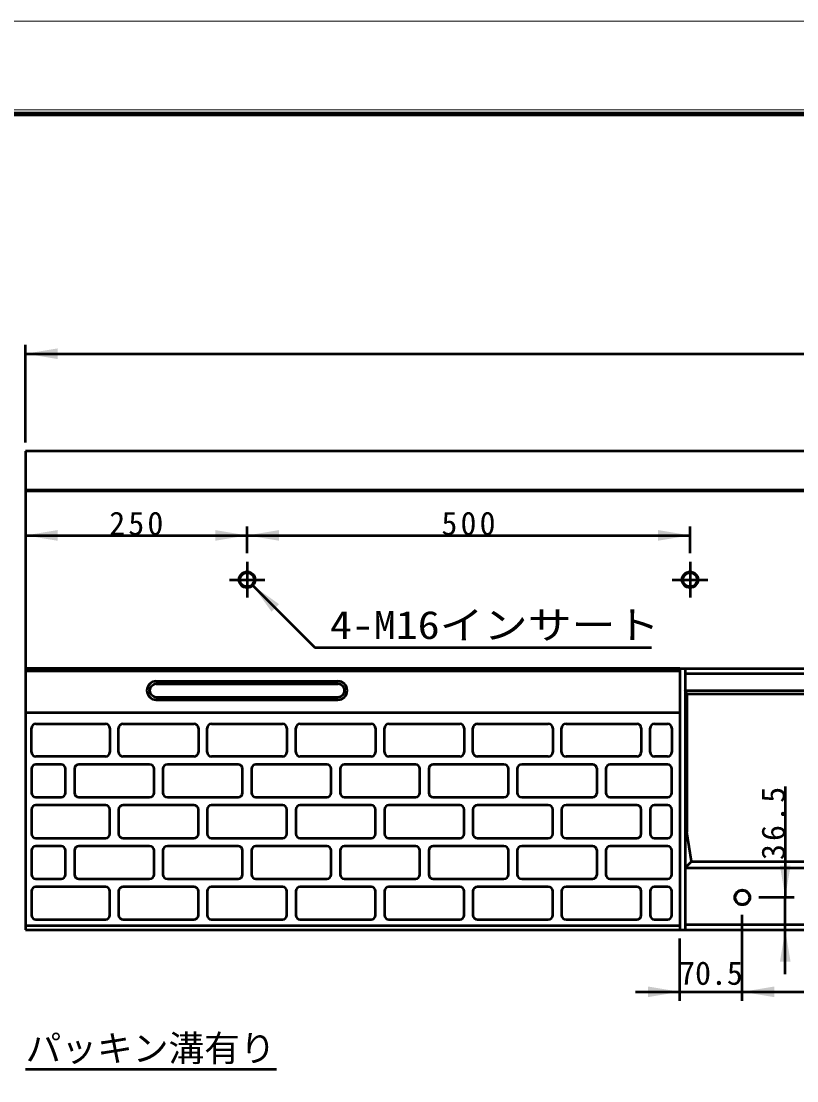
# Model space of a CAD drawing. Units: millimetres, scale not verified. Extents: x -2102 to 2102, y -1485 to 1485.
# Drawn here: x -195 to 681, y 289 to 1485 of the extents above; entities that cross this region are included whole.
import ezdxf
from ezdxf.enums import TextEntityAlignment as Align

# ---------------------------------------------------------------- set-up
doc = ezdxf.new("R2010")
doc.units = ezdxf.units.MM
doc.header["$LTSCALE"] = 5
doc.linetypes.add('LONG_DASHED_DOTTED', pattern=[15.25, 12, -1.5, 0.25, -1.5])
doc.layers.add('0-0_V-nasSTD', color=7, linetype='Continuous', lineweight=35)
doc.layers.add('0-1_0', color=7, linetype='Continuous', lineweight=50)
doc.styles.add('ＭＳ ゴシック', font='')
doc.styles.get('ＭＳ ゴシック').set_extended_font_data('MS Gothic')

msp = doc.modelspace()

# ---------------------------------------------------------------- linework, layer by layer
at = {"layer": '0-0_V-nasSTD', "lineweight": 50}
for p in [(556.426, 725.892), (561.863, 536.963)]:
    msp.add_line(p, (556.426, 569.792), dxfattribs=at)
at = {"layer": '0-0_V-nasSTD', "lineweight": 18}
for points in [[(-2102.5, -1485), (-2102.5, 1485), (2102.5, 1485), (2102.5, -1485)], [(-2002.5, -1385), (-2002.5, 1385), (2002.5, 1385), (2002.5, -1385)]]:
    msp.add_lwpolyline(points, close=True, dxfattribs=at)
at = {"layer": '0-0_V-nasSTD', "lineweight": 100}
msp.add_lwpolyline([(1997.5, -1380), (1997.5, 1380), (-1997.5, 1380)], dxfattribs=at)
at = {"layer": '0-0_V-nasSTD', "lineweight": 50}
for radius in [8.5, 8]:
    msp.add_circle((619.176, 496.292), radius, dxfattribs=at)
at = {"layer": '0-0_V-nasSTD'}
for points in [[(-189.824, 1109.792), (-153.824, 1103.792), (-153.824, 1115.792)], [(-189.824, 904.792), (-153.824, 898.792), (-153.824, 910.792)], [(24.176, 898.792), (24.176, 910.792), (60.176, 904.792)], [(60.176, 904.792), (96.176, 898.792), (96.176, 910.792)], [(524.176, 898.792), (524.176, 910.792), (560.176, 904.792)], [(66.54, 848.428), (87.753, 818.73), (96.239, 827.215)], [(661.676, 532.292), (667.676, 496.292), (673.676, 532.292)], [(661.676, 423.792), (667.676, 459.792), (673.676, 423.792)], [(512.676, 383.792), (512.676, 395.792), (548.676, 389.792)], [(619.176, 389.792), (655.176, 383.792), (655.176, 395.792)]]:
    msp.add_solid(points, dxfattribs=at)
at = {"layer": '0-1_0'}
for p, q in [((-189.824, 1009.792), (-189.824, 1119.792)), ((-189.824, 1109.792), (1810.176, 1109.792)), ((-189.824, 999.792), (-189.824, 459.792)), ((1810.176, 999.792), (-189.824, 999.792)), ((810.176, 955.792), (-189.824, 955.792)), ((810.176, 954.792), (-189.824, 954.792)), ((60.176, 884.792), (60.176, 914.792)), ((560.176, 884.792), (560.176, 914.792)), ((66.54, 848.428), (136.544, 778.425)), ((136.544, 778.425), (516.544, 778.425)), ((548.676, 754.792), (-189.824, 754.792)), ((548.676, 754.792), (548.676, 459.792)), ((548.676, 754.792), (554.676, 754.792)), ((554.676, 754.792), (554.676, 459.792)), ((554.676, 754.792), (1065.676, 754.792)), ((548.676, 751.792), (-189.824, 751.792)), ((554.676, 748.792), (1065.676, 748.792)), ((-42.324, 740.292), (162.676, 740.292)), ((-42.324, 737.292), (162.676, 737.292)), ((554.676, 729.792), (1065.676, 729.792)), ((556.426, 725.892), (554.676, 729.792)), ((-42.324, 722.292), (162.676, 722.292)), ((-42.324, 719.292), (162.676, 719.292)), ((556.426, 725.892), (1063.927, 725.892)), ((-189.824, 704.792), (548.676, 704.792)), ((-183.324, 660.292), (-183.324, 687.292)), ((-178.324, 692.292), (-99.824, 692.292)), ((-94.824, 687.292), (-94.824, 660.292)), ((-84.824, 660.292), (-84.824, 687.292)), ((-79.824, 692.292), (0.176, 692.292)), ((5.176, 687.292), (5.176, 660.292)), ((15.176, 660.292), (15.176, 687.292)), ((20.176, 692.292), (100.176, 692.292)), ((105.176, 687.292), (105.176, 660.292)), ((115.176, 660.292), (115.176, 687.292)), ((120.176, 692.292), (200.176, 692.292)), ((205.176, 687.292), (205.176, 660.292)), ((215.176, 660.292), (215.176, 687.292)), ((220.176, 692.292), (300.176, 692.292)), ((305.176, 687.292), (305.176, 660.292)), ((315.176, 660.292), (315.176, 687.292)), ((320.176, 692.292), (400.176, 692.292)), ((405.176, 687.292), (405.176, 660.292)), ((415.176, 660.292), (415.176, 687.292)), ((420.176, 692.292), (500.176, 692.292)), ((505.176, 687.292), (505.176, 660.292)), ((515.176, 660.292), (515.176, 687.292)), ((520.176, 692.292), (534.676, 692.292)), ((539.676, 687.292), (539.676, 660.292)), ((-99.824, 655.292), (-178.324, 655.292)), ((-149.824, 646.292), (-178.324, 646.292)), ((-49.824, 646.292), (-129.824, 646.292)), ((0.176, 655.292), (-79.824, 655.292)), ((50.176, 646.292), (-29.824, 646.292)), ((100.176, 655.292), (20.176, 655.292)), ((150.176, 646.292), (70.176, 646.292)), ((200.176, 655.292), (120.176, 655.292)), ((250.176, 646.292), (170.176, 646.292)), ((300.176, 655.292), (220.176, 655.292)), ((350.176, 646.292), (270.176, 646.292)), ((400.176, 655.292), (320.176, 655.292)), ((450.176, 646.292), (370.176, 646.292)), ((500.176, 655.292), (420.176, 655.292)), ((534.676, 646.292), (470.176, 646.292)), ((534.676, 655.292), (520.176, 655.292)), ((-183.324, 641.292), (-183.324, 614.292)), ((-144.824, 614.292), (-144.824, 641.292)), ((-134.824, 641.292), (-134.824, 614.292)), ((-44.824, 614.292), (-44.824, 641.292)), ((-34.824, 641.292), (-34.824, 614.292)), ((55.176, 614.292), (55.176, 641.292)), ((65.176, 641.292), (65.176, 614.292)), ((155.176, 614.292), (155.176, 641.292)), ((165.176, 641.292), (165.176, 614.292)), ((255.176, 614.292), (255.176, 641.292)), ((265.176, 641.292), (265.176, 614.292)), ((355.176, 614.292), (355.176, 641.292)), ((365.176, 641.292), (365.176, 614.292)), ((455.176, 614.292), (455.176, 641.292)), ((465.176, 641.292), (465.176, 614.292)), ((539.676, 614.292), (539.676, 641.292)), ((667.676, 621.292), (667.676, 496.292)), ((-178.324, 609.292), (-149.824, 609.292)), ((-99.824, 600.292), (-178.324, 600.292)), ((-129.824, 609.292), (-49.824, 609.292)), ((0.176, 600.292), (-79.824, 600.292)), ((-29.824, 609.292), (50.176, 609.292)), ((100.176, 600.292), (20.176, 600.292)), ((70.176, 609.292), (150.176, 609.292)), ((200.176, 600.292), (120.176, 600.292)), ((170.176, 609.292), (250.176, 609.292)), ((300.176, 600.292), (220.176, 600.292)), ((270.176, 609.292), (350.176, 609.292)), ((400.176, 600.292), (320.176, 600.292)), ((370.176, 609.292), (450.176, 609.292)), ((500.176, 600.292), (420.176, 600.292)), ((470.176, 609.292), (534.676, 609.292)), ((534.676, 600.292), (520.176, 600.292)), ((-183.324, 595.292), (-183.324, 568.292)), ((-94.824, 568.292), (-94.824, 595.292)), ((-84.824, 595.292), (-84.824, 568.292)), ((5.176, 568.292), (5.176, 595.292)), ((15.176, 595.292), (15.176, 568.292)), ((105.176, 568.292), (105.176, 595.292)), ((115.176, 595.292), (115.176, 568.292)), ((205.176, 568.292), (205.176, 595.292)), ((215.176, 595.292), (215.176, 568.292)), ((305.176, 568.292), (305.176, 595.292)), ((315.176, 595.292), (315.176, 568.292)), ((405.176, 568.292), (405.176, 595.292)), ((415.176, 595.292), (415.176, 568.292)), ((505.176, 568.292), (505.176, 595.292)), ((515.176, 595.292), (515.176, 568.292)), ((539.676, 568.292), (539.676, 595.292)), ((-178.324, 563.292), (-99.824, 563.292)), ((-79.824, 563.292), (0.176, 563.292)), ((20.176, 563.292), (100.176, 563.292)), ((120.176, 563.292), (200.176, 563.292)), ((220.176, 563.292), (300.176, 563.292)), ((320.176, 563.292), (400.176, 563.292)), ((420.176, 563.292), (500.176, 563.292)), ((520.176, 563.292), (534.676, 563.292)), ((-149.824, 554.292), (-178.324, 554.292)), ((-49.824, 554.292), (-129.824, 554.292)), ((50.176, 554.292), (-29.824, 554.292)), ((150.176, 554.292), (70.176, 554.292)), ((250.176, 554.292), (170.176, 554.292)), ((350.176, 554.292), (270.176, 554.292)), ((450.176, 554.292), (370.176, 554.292)), ((534.676, 554.292), (470.176, 554.292)), ((-183.324, 549.292), (-183.324, 522.292)), ((-144.824, 522.292), (-144.824, 549.292)), ((-134.824, 549.292), (-134.824, 522.292)), ((-44.824, 522.292), (-44.824, 549.292)), ((-34.824, 549.292), (-34.824, 522.292)), ((55.176, 522.292), (55.176, 549.292)), ((65.176, 549.292), (65.176, 522.292)), ((155.176, 522.292), (155.176, 549.292)), ((165.176, 549.292), (165.176, 522.292)), ((255.176, 522.292), (255.176, 549.292)), ((265.176, 549.292), (265.176, 522.292)), ((355.176, 522.292), (355.176, 549.292)), ((365.176, 549.292), (365.176, 522.292)), ((455.176, 522.292), (455.176, 549.292)), ((465.176, 549.292), (465.176, 522.292)), ((539.676, 522.292), (539.676, 549.292)), ((561.863, 536.963), (554.676, 529.792)), ((554.676, 529.792), (1065.676, 529.792)), ((561.863, 536.963), (1058.489, 536.963)), ((-178.324, 517.292), (-149.824, 517.292)), ((-129.824, 517.292), (-49.824, 517.292)), ((-29.824, 517.292), (50.176, 517.292)), ((70.176, 517.292), (150.176, 517.292)), ((170.176, 517.292), (250.176, 517.292)), ((270.176, 517.292), (350.176, 517.292)), ((370.176, 517.292), (450.176, 517.292)), ((470.176, 517.292), (534.676, 517.292)), ((-183.324, 503.292), (-183.324, 476.292)), ((-99.824, 508.292), (-178.324, 508.292)), ((-94.824, 476.292), (-94.824, 503.292)), ((-84.824, 503.292), (-84.824, 476.292)), ((0.176, 508.292), (-79.824, 508.292)), ((5.176, 476.292), (5.176, 503.292)), ((15.176, 503.292), (15.176, 476.292)), ((100.176, 508.292), (20.176, 508.292)), ((105.176, 476.292), (105.176, 503.292)), ((115.176, 503.292), (115.176, 476.292)), ((200.176, 508.292), (120.176, 508.292)), ((205.176, 476.292), (205.176, 503.292)), ((215.176, 503.292), (215.176, 476.292)), ((300.176, 508.292), (220.176, 508.292)), ((305.176, 476.292), (305.176, 503.292)), ((315.176, 503.292), (315.176, 476.292)), ((400.176, 508.292), (320.176, 508.292)), ((405.176, 476.292), (405.176, 503.292)), ((415.176, 503.292), (415.176, 476.292)), ((500.176, 508.292), (420.176, 508.292)), ((505.176, 476.292), (505.176, 503.292)), ((515.176, 503.292), (515.176, 476.292)), ((534.676, 508.292), (520.176, 508.292)), ((539.676, 476.292), (539.676, 503.292)), ((677.676, 496.292), (637.676, 496.292)), ((667.676, 459.792), (667.676, 496.292)), ((-178.324, 471.292), (-99.824, 471.292)), ((-79.824, 471.292), (0.176, 471.292)), ((20.176, 471.292), (100.176, 471.292)), ((120.176, 471.292), (200.176, 471.292)), ((220.176, 471.292), (300.176, 471.292)), ((320.176, 471.292), (400.176, 471.292)), ((420.176, 471.292), (500.176, 471.292)), ((520.176, 471.292), (534.676, 471.292)), ((619.176, 379.792), (619.176, 476.792)), ((-189.824, 464.792), (548.676, 464.792)), ((-189.824, 459.792), (548.676, 459.792)), ((548.676, 459.792), (554.676, 459.792)), ((548.676, 459.792), (554.676, 459.792)), ((554.676, 465.792), (1065.676, 465.792)), ((554.676, 459.792), (1065.676, 459.792)), ((667.676, 409.792), (667.676, 459.792)), ((548.676, 379.792), (548.676, 449.792)), ((498.676, 389.792), (548.676, 389.792)), ((548.676, 389.792), (619.176, 389.792)), ((619.176, 389.792), (1001.176, 389.792)), ((-189.824, 302.465), (93.384, 302.465))]:
    msp.add_line(p, q, dxfattribs=at)
at = {"layer": '0-1_0', "linetype": 'LONG_DASHED_DOTTED'}
for p, q in [((60.176, 874.792), (60.176, 834.792)), ((560.176, 874.792), (560.176, 834.792)), ((40.176, 854.792), (80.176, 854.792)), ((540.176, 854.792), (580.176, 854.792))]:
    msp.add_line(p, q, dxfattribs=at)
at = {"layer": '0-1_0'}
msp.add_lwpolyline([(-189.824, 904.792), (60.176, 904.792), (560.176, 904.792)], dxfattribs=at)
for centre, radius in [((60.176, 854.792), 9), ((60.176, 854.792), 8), ((560.176, 854.792), 9), ((560.176, 854.792), 8)]:
    msp.add_circle(centre, radius, dxfattribs=at)
for centre, radius, start, end in [((-42.324, 729.792), 10.5, 90, 270), ((-42.324, 729.792), 7.5, 90, 270), ((162.676, 729.792), 10.5, 270, 90), ((162.676, 729.792), 7.5, 270, 90), ((-178.324, 687.292), 5, 90, 180), ((-99.824, 687.292), 5, 0, 90), ((-79.824, 687.292), 5, 90, 180), ((0.176, 687.292), 5, 0, 90), ((20.176, 687.292), 5, 90, 180), ((100.176, 687.292), 5, 0, 90), ((120.176, 687.292), 5, 90, 180), ((200.176, 687.292), 5, 0, 90), ((220.176, 687.292), 5, 90, 180), ((300.176, 687.292), 5, 0, 90), ((320.176, 687.292), 5, 90, 180), ((400.176, 687.292), 5, 0, 90), ((420.176, 687.292), 5, 90, 180), ((500.176, 687.292), 5, 0, 90), ((520.176, 687.292), 5, 90, 180), ((534.676, 687.292), 5, 0, 90), ((-178.324, 660.292), 5, 180, 270), ((-99.824, 660.292), 5, 270, 0), ((-79.824, 660.292), 5, 180, 270), ((0.176, 660.292), 5, 270, 0), ((20.176, 660.292), 5, 180, 270), ((100.176, 660.292), 5, 270, 0), ((120.176, 660.292), 5, 180, 270), ((200.176, 660.292), 5, 270, 0), ((220.176, 660.292), 5, 180, 270), ((300.176, 660.292), 5, 270, 0), ((320.176, 660.292), 5, 180, 270), ((400.176, 660.292), 5, 270, 0), ((420.176, 660.292), 5, 180, 270), ((500.176, 660.292), 5, 270, 0), ((520.176, 660.292), 5, 180, 270), ((534.676, 660.292), 5, 270, 0), ((-178.324, 641.292), 5, 90, 180), ((-149.824, 641.292), 5, 0, 90), ((-129.824, 641.292), 5, 90, 180), ((-49.824, 641.292), 5, 0, 90), ((-29.824, 641.292), 5, 90, 180), ((50.176, 641.292), 5, 0, 90), ((70.176, 641.292), 5, 90, 180), ((150.176, 641.292), 5, 0, 90), ((170.176, 641.292), 5, 90, 180), ((250.176, 641.292), 5, 0, 90), ((270.176, 641.292), 5, 90, 180), ((350.176, 641.292), 5, 0, 90), ((370.176, 641.292), 5, 90, 180), ((450.176, 641.292), 5, 0, 90), ((470.176, 641.292), 5, 90, 180), ((534.676, 641.292), 5, 0, 90), ((-178.324, 614.292), 5, 180, 270), ((-149.824, 614.292), 5, 270, 0), ((-129.824, 614.292), 5, 180, 270), ((-49.824, 614.292), 5, 270, 0), ((-29.824, 614.292), 5, 180, 270), ((50.176, 614.292), 5, 270, 0), ((70.176, 614.292), 5, 180, 270), ((150.176, 614.292), 5, 270, 0), ((170.176, 614.292), 5, 180, 270), ((250.176, 614.292), 5, 270, 0), ((270.176, 614.292), 5, 180, 270), ((350.176, 614.292), 5, 270, 0), ((370.176, 614.292), 5, 180, 270), ((450.176, 614.292), 5, 270, 0), ((470.176, 614.292), 5, 180, 270), ((534.676, 614.292), 5, 270, 0), ((-178.324, 595.292), 5, 90, 180), ((-99.824, 595.292), 5, 0, 90), ((-79.824, 595.292), 5, 90, 180), ((0.176, 595.292), 5, 0, 90), ((20.176, 595.292), 5, 90, 180), ((100.176, 595.292), 5, 0, 90), ((120.176, 595.292), 5, 90, 180), ((200.176, 595.292), 5, 0, 90), ((220.176, 595.292), 5, 90, 180), ((300.176, 595.292), 5, 0, 90), ((320.176, 595.292), 5, 90, 180), ((400.176, 595.292), 5, 0, 90), ((420.176, 595.292), 5, 90, 180), ((500.176, 595.292), 5, 0, 90), ((520.176, 595.292), 5, 90, 180), ((534.676, 595.292), 5, 0, 90), ((-178.324, 568.292), 5, 180, 270), ((-99.824, 568.292), 5, 270, 0), ((-79.824, 568.292), 5, 180, 270), ((0.176, 568.292), 5, 270, 0), ((20.176, 568.292), 5, 180, 270), ((100.176, 568.292), 5, 270, 0), ((120.176, 568.292), 5, 180, 270), ((200.176, 568.292), 5, 270, 0), ((220.176, 568.292), 5, 180, 270), ((300.176, 568.292), 5, 270, 0), ((320.176, 568.292), 5, 180, 270), ((400.176, 568.292), 5, 270, 0), ((420.176, 568.292), 5, 180, 270), ((500.176, 568.292), 5, 270, 0), ((520.176, 568.292), 5, 180, 270), ((534.676, 568.292), 5, 270, 0), ((-178.324, 549.292), 5, 90, 180), ((-149.824, 549.292), 5, 0, 90), ((-129.824, 549.292), 5, 90, 180), ((-49.824, 549.292), 5, 0, 90), ((-29.824, 549.292), 5, 90, 180), ((50.176, 549.292), 5, 0, 90), ((70.176, 549.292), 5, 90, 180), ((150.176, 549.292), 5, 0, 90), ((170.176, 549.292), 5, 90, 180), ((250.176, 549.292), 5, 0, 90), ((270.176, 549.292), 5, 90, 180), ((350.176, 549.292), 5, 0, 90), ((370.176, 549.292), 5, 90, 180), ((450.176, 549.292), 5, 0, 90), ((470.176, 549.292), 5, 90, 180), ((534.676, 549.292), 5, 0, 90), ((-178.324, 522.292), 5, 180, 270), ((-149.824, 522.292), 5, 270, 0), ((-129.824, 522.292), 5, 180, 270), ((-49.824, 522.292), 5, 270, 0), ((-29.824, 522.292), 5, 180, 270), ((50.176, 522.292), 5, 270, 0), ((70.176, 522.292), 5, 180, 270), ((150.176, 522.292), 5, 270, 0), ((170.176, 522.292), 5, 180, 270), ((250.176, 522.292), 5, 270, 0), ((270.176, 522.292), 5, 180, 270), ((350.176, 522.292), 5, 270, 0), ((370.176, 522.292), 5, 180, 270), ((450.176, 522.292), 5, 270, 0), ((470.176, 522.292), 5, 180, 270), ((534.676, 522.292), 5, 270, 0), ((-178.324, 503.292), 5, 90, 180), ((-99.824, 503.292), 5, 0, 90), ((-79.824, 503.292), 5, 90, 180), ((0.176, 503.292), 5, 0, 90), ((20.176, 503.292), 5, 90, 180), ((100.176, 503.292), 5, 0, 90), ((120.176, 503.292), 5, 90, 180), ((200.176, 503.292), 5, 0, 90), ((220.176, 503.292), 5, 90, 180), ((300.176, 503.292), 5, 0, 90), ((320.176, 503.292), 5, 90, 180), ((400.176, 503.292), 5, 0, 90), ((420.176, 503.292), 5, 90, 180), ((500.176, 503.292), 5, 0, 90), ((520.176, 503.292), 5, 90, 180), ((534.676, 503.292), 5, 0, 90), ((-178.324, 476.292), 5, 180, 270), ((-99.824, 476.292), 5, 270, 0), ((-79.824, 476.292), 5, 180, 270), ((0.176, 476.292), 5, 270, 0), ((20.176, 476.292), 5, 180, 270), ((100.176, 476.292), 5, 270, 0), ((120.176, 476.292), 5, 180, 270), ((200.176, 476.292), 5, 270, 0), ((220.176, 476.292), 5, 180, 270), ((300.176, 476.292), 5, 270, 0), ((320.176, 476.292), 5, 180, 270), ((400.176, 476.292), 5, 270, 0), ((420.176, 476.292), 5, 180, 270), ((500.176, 476.292), 5, 270, 0), ((520.176, 476.292), 5, 180, 270), ((534.676, 476.292), 5, 270, 0)]:
    msp.add_arc(centre, radius, start, end, dxfattribs=at)

# ---------------------------------------------------------------- texts
at = {"layer": '0-0_V-nasSTD', "style": 'ＭＳ ゴシック', "width": 1.15}
msp.add_text('4-M16インサート', height=31.67, dxfattribs=at).set_placement((153.664, 778.425), align=Align.BOTTOM_LEFT)
at = {"layer": '0-0_V-nasSTD', "style": 'ＭＳ ゴシック'}
for s, height, p in [('70.5', 26.39, (547.926, 389.792)), ('パッキン溝有り', 29.56, (-189.824, 302.465))]:
    msp.add_text(s, height=height, dxfattribs=at).set_placement(p, align=Align.BOTTOM_LEFT)
at = {"layer": '0-0_V-nasSTD', "char_height": 26.39, "attachment_point": 7, "style": 'ＭＳ ゴシック'}
for s, insert in [('\\T1.2;250', (-95.424, 904.792)), ('\\T1.2;500', (279.576, 904.792))]:
    msp.add_mtext(s, dxfattribs=dict(at, insert=insert))
at = {"layer": '0-0_V-nasSTD', "insert": (667.676, 538.492), "char_height": 26.39, "attachment_point": 7, "rotation": 90, "style": 'ＭＳ ゴシック'}
msp.add_mtext('\\T1.2;36.5', dxfattribs=at)

doc.saveas('drawing.dxf')
